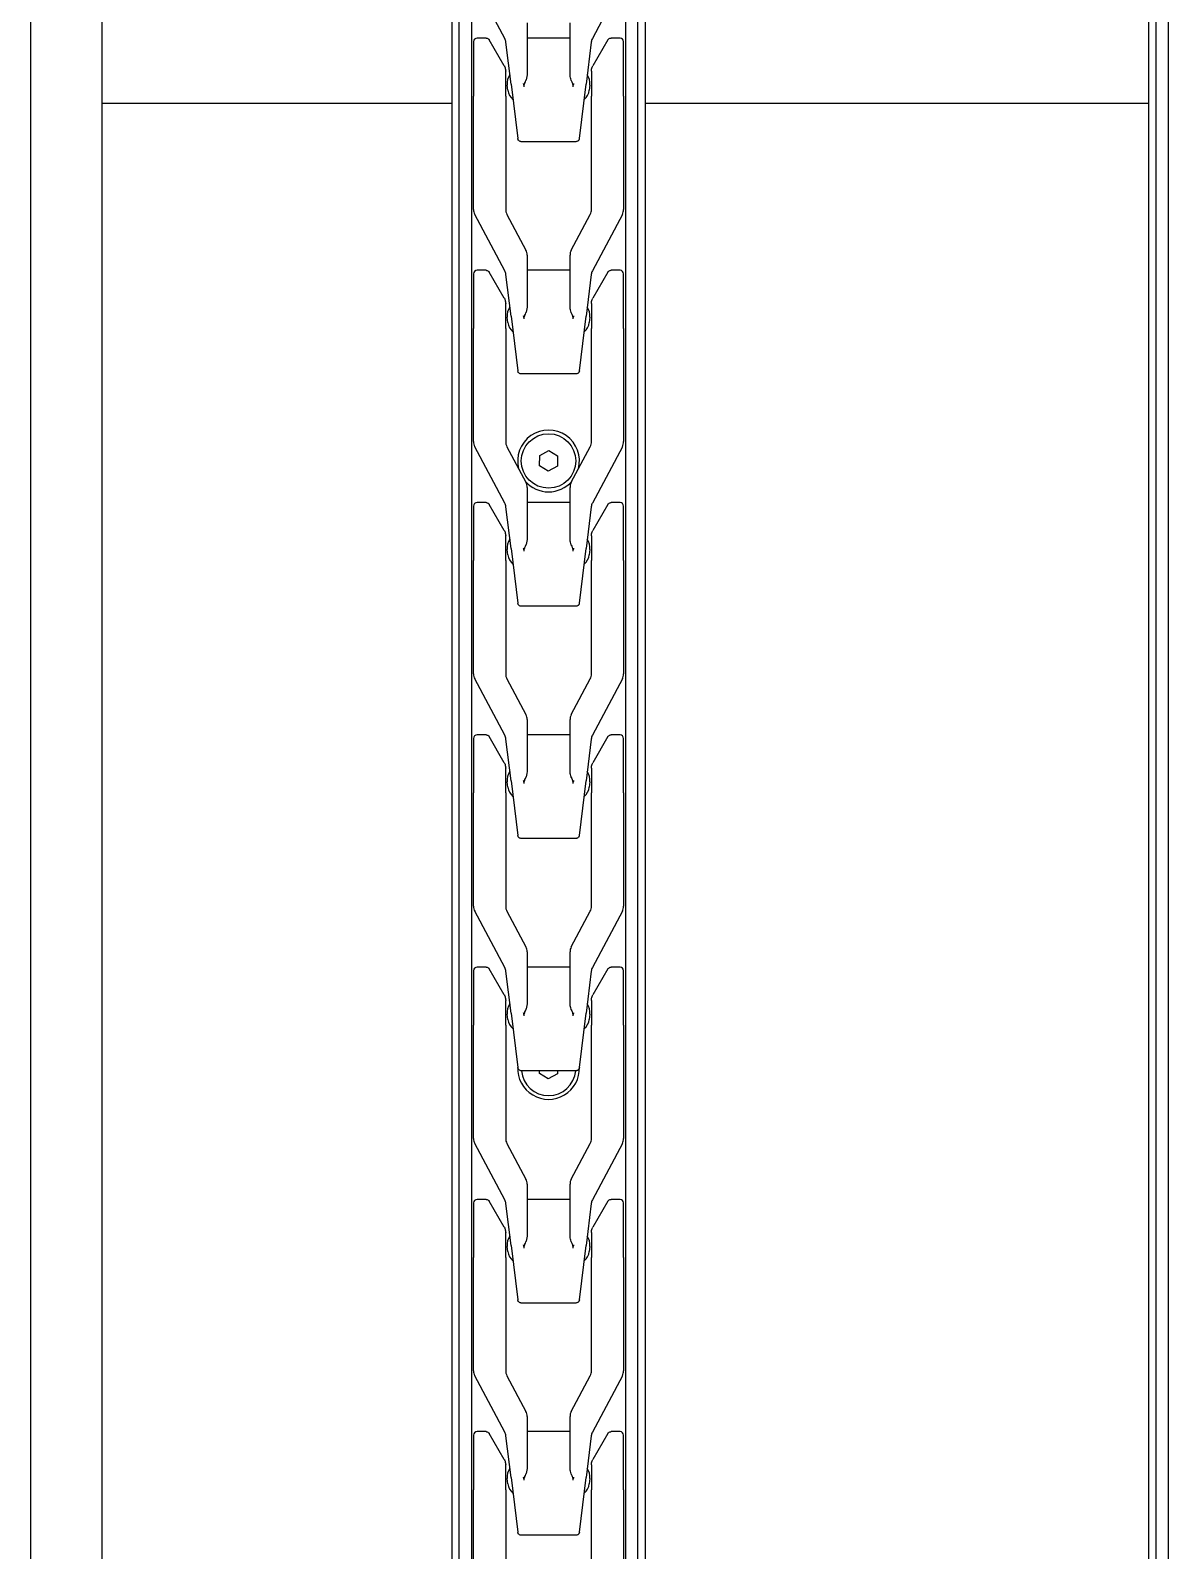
# Model space of a CAD drawing. Extents: x -3873 to 164127, y 7129 to 96529.
# Drawn here: x 42809.5 to 43128, y 38733 to 39158.5 of the extents above; entities that cross this region are included whole.
import ezdxf

# ---------------------------------------------------------------- set-up
doc = ezdxf.new("R2010")
doc.units = 0
doc.layers.add('LAYOUT', color=90, linetype='CONTINUOUS')
doc.layers.add('LAYOUT-KROMEKA', color=1, linetype='CONTINUOUS')

# ---------------------------------------------------------------- blocks, each defined once
blk = doc.blocks.new('A$Ccf7c2aec')
at = {"layer": 'LAYOUT-KROMEKA'}
for p, q in [((1830.63, 936.1), (281.4, 936.1)), ((1830.63, 916.1), (281.4, 916.1)), ((860.63, 818.1), (860.63, 916.1)), ((175.51, 818.1), (1836.63, 818.1)), ((169.51, 812.6), (1840.63, 812.6)), ((175.51, 816.1), (1836.63, 816.1)), ((441.03, 812.1), (472.73, 812.1)), ((487.98, 812.1), (472.73, 812.1)), ((488.85, 803.36), (504.62, 811.75)), ((488.98, 808.59), (488.98, 811.1)), ((506.03, 812.1), (537.73, 812.1)), ((552.98, 812.1), (537.73, 812.1)), ((553.85, 803.36), (569.62, 811.75)), ((553.98, 808.59), (553.98, 811.1)), ((571.03, 812.1), (602.73, 812.1)), ((617.98, 812.1), (602.73, 812.1)), ((618.85, 803.36), (634.62, 811.75)), ((618.98, 808.59), (618.98, 811.1)), ((636.03, 812.1), (667.73, 812.1)), ((682.98, 812.1), (667.73, 812.1)), ((683.85, 803.36), (699.62, 811.75)), ((683.98, 808.59), (683.98, 811.1)), ((701.03, 812.1), (732.73, 812.1)), ((747.98, 812.1), (732.73, 812.1)), ((748.85, 803.36), (764.62, 811.75)), ((748.98, 808.59), (748.98, 811.1)), ((766.03, 812.1), (797.73, 812.1)), ((812.98, 812.1), (797.73, 812.1)), ((813.85, 803.36), (829.62, 811.75)), ((813.98, 808.59), (813.98, 811.1)), ((831.03, 812.1), (862.73, 812.1)), ((877.98, 812.1), (862.73, 812.1)), ((878.85, 803.36), (894.62, 811.75)), ((878.98, 808.59), (878.98, 811.1)), ((481.18, 803.5), (488.48, 807.72)), ((546.18, 803.5), (553.48, 807.72)), ((611.18, 803.5), (618.48, 807.72)), ((676.18, 803.5), (683.48, 807.72)), ((741.18, 803.5), (748.48, 807.72)), ((806.18, 803.5), (813.48, 807.72)), ((871.18, 803.5), (878.48, 807.72)), ((472.73, 803.1), (441.03, 803.1)), ((476.11, 801.6), (460.86, 799.73)), ((472.73, 803.1), (479.68, 803.1)), ((474.36, 802.49), (475.84, 802.67)), ((476.11, 801.6), (487.81, 803.03)), ((504.62, 802.75), (494.66, 797.45)), ((537.73, 803.1), (506.03, 803.1)), ((541.11, 801.6), (525.86, 799.73)), ((537.73, 803.1), (544.68, 803.1)), ((539.36, 802.49), (540.84, 802.67)), ((541.11, 801.6), (552.81, 803.03)), ((569.62, 802.75), (559.66, 797.45)), ((602.73, 803.1), (571.03, 803.1)), ((606.11, 801.6), (590.86, 799.73)), ((602.73, 803.1), (609.68, 803.1)), ((604.36, 802.49), (605.84, 802.67)), ((606.11, 801.6), (617.81, 803.03)), ((634.62, 802.75), (624.66, 797.45)), ((667.73, 803.1), (636.03, 803.1)), ((671.11, 801.6), (655.86, 799.73)), ((667.73, 803.1), (674.68, 803.1)), ((669.36, 802.49), (670.84, 802.67)), ((671.11, 801.6), (682.81, 803.03)), ((699.62, 802.75), (689.66, 797.45)), ((732.73, 803.1), (701.03, 803.1)), ((736.11, 801.6), (720.86, 799.73)), ((732.73, 803.1), (739.68, 803.1)), ((734.36, 802.49), (735.84, 802.67)), ((736.11, 801.6), (747.81, 803.03)), ((764.62, 802.75), (754.66, 797.45)), ((797.73, 803.1), (766.03, 803.1)), ((801.11, 801.6), (785.86, 799.73)), ((797.73, 803.1), (804.68, 803.1)), ((799.36, 802.49), (800.84, 802.67)), ((801.11, 801.6), (812.81, 803.03)), ((829.62, 802.75), (819.66, 797.45)), ((862.73, 803.1), (831.03, 803.1)), ((866.11, 801.6), (850.86, 799.73)), ((862.73, 803.1), (869.68, 803.1)), ((864.36, 802.49), (865.84, 802.67)), ((866.11, 801.6), (877.81, 803.03)), ((459.98, 783.47), (459.98, 798.73)), ((493.25, 797.1), (479.13, 797.1)), ((488.98, 785.1), (488.98, 797.1)), ((524.98, 783.47), (524.98, 798.73)), ((558.25, 797.1), (544.13, 797.1)), ((553.98, 785.1), (553.98, 797.1)), ((589.98, 783.47), (589.98, 798.73)), ((623.25, 797.1), (609.13, 797.1)), ((618.98, 785.1), (618.98, 797.1)), ((654.98, 783.47), (654.98, 798.73)), ((688.25, 797.1), (674.13, 797.1)), ((683.98, 785.1), (683.98, 797.1)), ((719.98, 783.47), (719.98, 798.73)), ((753.25, 797.1), (739.13, 797.1)), ((748.98, 785.1), (748.98, 797.1)), ((784.98, 783.47), (784.98, 798.73)), ((818.25, 797.1), (804.13, 797.1)), ((813.98, 785.1), (813.98, 797.1)), ((849.98, 783.47), (849.98, 798.73)), ((883.25, 797.1), (869.13, 797.1)), ((878.98, 785.1), (878.98, 797.1)), ((587.75, 791.17), (589.25, 793.63)), ((589.25, 793.63), (589.98, 793.62)), ((757.75, 791.17), (759.25, 793.63)), ((759.25, 793.63), (762.14, 793.56)), ((762.14, 793.56), (763.52, 791.03)), ((589.13, 788.64), (587.75, 791.17)), ((589.98, 788.61), (589.13, 788.64)), ((759.13, 788.64), (757.75, 791.17)), ((762.02, 788.57), (759.13, 788.64)), ((763.52, 791.03), (762.02, 788.57)), ((479.13, 785.1), (493.25, 785.1)), ((494.66, 784.75), (504.62, 779.45)), ((544.13, 785.1), (558.25, 785.1)), ((559.66, 784.75), (569.62, 779.45)), ((609.13, 785.1), (623.25, 785.1)), ((624.66, 784.75), (634.62, 779.45)), ((674.13, 785.1), (688.25, 785.1)), ((689.66, 784.75), (699.62, 779.45)), ((739.13, 785.1), (753.25, 785.1)), ((754.66, 784.75), (764.62, 779.45)), ((804.13, 785.1), (818.25, 785.1)), ((819.66, 784.75), (829.62, 779.45)), ((869.13, 785.1), (883.25, 785.1)), ((441.03, 779.1), (472.73, 779.1)), ((460.86, 782.47), (476.11, 780.6)), ((479.68, 779.1), (472.73, 779.1)), ((475.84, 779.53), (474.36, 779.71)), ((487.81, 779.17), (476.11, 780.6)), ((488.48, 774.48), (481.18, 778.7)), ((504.62, 770.45), (488.85, 778.84)), ((506.03, 779.1), (537.73, 779.1)), ((525.86, 782.47), (541.11, 780.6)), ((544.68, 779.1), (537.73, 779.1)), ((540.84, 779.53), (539.36, 779.71)), ((552.81, 779.17), (541.11, 780.6)), ((553.48, 774.48), (546.18, 778.7)), ((569.62, 770.45), (553.85, 778.84)), ((571.03, 779.1), (602.73, 779.1)), ((590.86, 782.47), (606.11, 780.6)), ((609.68, 779.1), (602.73, 779.1)), ((605.84, 779.53), (604.36, 779.71)), ((617.81, 779.17), (606.11, 780.6)), ((618.48, 774.48), (611.18, 778.7)), ((634.62, 770.45), (618.85, 778.84)), ((636.03, 779.1), (667.73, 779.1)), ((655.86, 782.47), (671.11, 780.6)), ((674.68, 779.1), (667.73, 779.1)), ((670.84, 779.53), (669.36, 779.71)), ((682.81, 779.17), (671.11, 780.6)), ((683.48, 774.48), (676.18, 778.7)), ((699.62, 770.45), (683.85, 778.84)), ((701.03, 779.1), (732.73, 779.1)), ((720.86, 782.47), (736.11, 780.6)), ((739.68, 779.1), (732.73, 779.1)), ((735.84, 779.53), (734.36, 779.71)), ((747.81, 779.17), (736.11, 780.6)), ((748.48, 774.48), (741.18, 778.7)), ((764.62, 770.45), (748.85, 778.84)), ((766.03, 779.1), (797.73, 779.1)), ((785.86, 782.47), (801.11, 780.6)), ((804.68, 779.1), (797.73, 779.1)), ((800.84, 779.53), (799.36, 779.71)), ((812.81, 779.17), (801.11, 780.6)), ((813.48, 774.48), (806.18, 778.7)), ((829.62, 770.45), (813.85, 778.84)), ((831.03, 779.1), (862.73, 779.1)), ((850.86, 782.47), (866.11, 780.6)), ((869.68, 779.1), (862.73, 779.1)), ((865.84, 779.53), (864.36, 779.71)), ((877.81, 779.17), (866.11, 780.6)), ((878.48, 774.48), (871.18, 778.7)), ((894.62, 770.45), (878.85, 778.84)), ((472.73, 770.1), (441.03, 770.1)), ((472.73, 770.1), (487.98, 770.1)), ((488.98, 771.1), (488.98, 773.61)), ((537.73, 770.1), (506.03, 770.1)), ((537.73, 770.1), (552.98, 770.1)), ((553.98, 771.1), (553.98, 773.61)), ((602.73, 770.1), (571.03, 770.1)), ((602.73, 770.1), (617.98, 770.1)), ((618.98, 771.1), (618.98, 773.61)), ((667.73, 770.1), (636.03, 770.1)), ((667.73, 770.1), (682.98, 770.1)), ((683.98, 771.1), (683.98, 773.61)), ((732.73, 770.1), (701.03, 770.1)), ((732.73, 770.1), (747.98, 770.1)), ((748.98, 771.1), (748.98, 773.61)), ((797.73, 770.1), (766.03, 770.1)), ((797.73, 770.1), (812.98, 770.1)), ((813.98, 771.1), (813.98, 773.61)), ((862.73, 770.1), (831.03, 770.1)), ((862.73, 770.1), (877.98, 770.1)), ((878.98, 771.1), (878.98, 773.61)), ((1840.63, 769.6), (169.51, 769.6)), ((175.51, 766.1), (1836.63, 766.1)), ((1836.63, 764.1), (175.51, 764.1)), ((860.63, 623.1), (860.63, 764.1)), ((175.51, 623.1), (1836.63, 623.1)), ((169.51, 617.6), (1840.63, 617.6)), ((175.51, 621.1), (1836.63, 621.1))]:
    blk.add_line(p, q, dxfattribs=at)
blk.add_circle((760.63, 791.1), 7.62, dxfattribs=at)
for centre, radius, start, end in [((487.98, 811.1), 1, 0, 90), ((506.03, 809.1), 3, 90, 118), ((552.98, 811.1), 1, 0, 90), ((571.03, 809.1), 3, 90, 118), ((617.98, 811.1), 1, 0, 90), ((636.03, 809.1), 3, 90, 118), ((682.98, 811.1), 1, 0, 90), ((701.03, 809.1), 3, 90, 118), ((747.98, 811.1), 1, 0, 90), ((766.03, 809.1), 3, 90, 118), ((812.98, 811.1), 1, 0, 90), ((831.03, 809.1), 3, 90, 118), ((877.98, 811.1), 1, 0, 90), ((474.85, 798.52), 4, 96.9958, 140.527), ((476.33, 798.7), 4, 53.4646, 96.9958), ((487.44, 806.01), 3, 276.9958, 298), ((506.03, 800.1), 3, 90, 118), ((539.85, 798.52), 4, 96.9958, 140.527), ((541.33, 798.7), 4, 53.4646, 96.9958), ((552.44, 806.01), 3, 276.9958, 298), ((571.03, 800.1), 3, 90, 118), ((604.85, 798.52), 4, 96.9958, 140.527), ((606.33, 798.7), 4, 53.4646, 96.9958), ((617.44, 806.01), 3, 276.9958, 298), ((636.03, 800.1), 3, 90, 118), ((669.85, 798.52), 4, 96.9958, 140.527), ((671.33, 798.7), 4, 53.4646, 96.9958), ((682.44, 806.01), 3, 276.9958, 298), ((701.03, 800.1), 3, 90, 118), ((734.85, 798.52), 4, 96.9958, 140.527), ((736.33, 798.7), 4, 53.4646, 96.9958), ((747.44, 806.01), 3, 276.9958, 298), ((766.03, 800.1), 3, 90, 118), ((799.85, 798.52), 4, 96.9958, 140.527), ((801.33, 798.7), 4, 53.4646, 96.9958), ((812.44, 806.01), 3, 276.9958, 298), ((831.03, 800.1), 3, 90, 118), ((864.85, 798.52), 4, 96.9958, 140.527), ((866.33, 798.7), 4, 53.4646, 96.9958), ((877.44, 806.01), 3, 276.9958, 298), ((493.25, 800.1), 3, 270, 298), ((558.25, 800.1), 3, 270, 298), ((590.63, 791.1), 8.65, 87.612, 272.388), ((590.63, 791.1), 7.62, 94.8934, 265.1066), ((623.25, 800.1), 3, 270, 298), ((688.25, 800.1), 3, 270, 298), ((760.63, 791.1), 8.65, 131.4623, 228.5377), ((753.25, 800.1), 3, 270, 298), ((760.63, 791.1), 8.65, 255.4623, 104.5377), ((818.25, 800.1), 3, 270, 298), ((493.25, 782.1), 3, 62, 90), ((558.25, 782.1), 3, 62, 90), ((623.25, 782.1), 3, 62, 90), ((688.25, 782.1), 3, 62, 90), ((753.25, 782.1), 3, 62, 90), ((818.25, 782.1), 3, 62, 90), ((474.85, 783.68), 4, 219.473, 263.0042), ((476.33, 783.5), 4, 263.0042, 306.5354), ((487.44, 776.19), 3, 62, 83.0042), ((506.03, 782.1), 3, 242, 270), ((539.85, 783.68), 4, 219.473, 263.0042), ((541.33, 783.5), 4, 263.0042, 306.5354), ((552.44, 776.19), 3, 62, 83.0042), ((571.03, 782.1), 3, 242, 270), ((604.85, 783.68), 4, 219.473, 263.0042), ((606.33, 783.5), 4, 263.0042, 306.5354), ((617.44, 776.19), 3, 62, 83.0042), ((636.03, 782.1), 3, 242, 270), ((669.85, 783.68), 4, 219.473, 263.0042), ((671.33, 783.5), 4, 263.0042, 306.5354), ((682.44, 776.19), 3, 62, 83.0042), ((701.03, 782.1), 3, 242, 270), ((734.85, 783.68), 4, 219.473, 263.0042), ((736.33, 783.5), 4, 263.0042, 306.5354), ((747.44, 776.19), 3, 62, 83.0042), ((766.03, 782.1), 3, 242, 270), ((799.85, 783.68), 4, 219.473, 263.0042), ((801.33, 783.5), 4, 263.0042, 306.5354), ((812.44, 776.19), 3, 62, 83.0042), ((831.03, 782.1), 3, 242, 270), ((864.85, 783.68), 4, 219.473, 263.0042), ((866.33, 783.5), 4, 263.0042, 306.5354), ((877.44, 776.19), 3, 62, 83.0042), ((487.98, 771.1), 1, 270, 0), ((506.03, 773.1), 3, 242, 270), ((552.98, 771.1), 1, 270, 0), ((571.03, 773.1), 3, 242, 270), ((617.98, 771.1), 1, 270, 0), ((636.03, 773.1), 3, 242, 270), ((682.98, 771.1), 1, 270, 0), ((701.03, 773.1), 3, 242, 270), ((747.98, 771.1), 1, 270, 0), ((766.03, 773.1), 3, 242, 270), ((812.98, 771.1), 1, 270, 0), ((831.03, 773.1), 3, 242, 270), ((877.98, 771.1), 1, 270, 0)]:
    blk.add_arc(centre, radius, start, end, dxfattribs=at)
for points, knots in [([(488.98, 808.59), (488.98, 808.48), (488.96, 808.36), (488.89, 808.16), (488.84, 808.06), (488.71, 807.89), (488.63, 807.81), (488.52, 807.74), (488.5, 807.73), (488.48, 807.72)], [0.0000243, 0.0000243, 0.0000243, 0.0000243, 0.0328926, 0.0328926, 0.0653838, 0.0653838, 0.0978897, 0.0978897, 0.1042618, 0.1042618, 0.1042618, 0.1042618]), ([(553.98, 808.59), (553.98, 808.48), (553.96, 808.36), (553.89, 808.16), (553.84, 808.06), (553.71, 807.89), (553.63, 807.81), (553.52, 807.74), (553.5, 807.73), (553.48, 807.72)], [0.0000243, 0.0000243, 0.0000243, 0.0000243, 0.0328926, 0.0328926, 0.0653838, 0.0653838, 0.0978897, 0.0978897, 0.1042618, 0.1042618, 0.1042618, 0.1042618]), ([(618.98, 808.59), (618.98, 808.48), (618.96, 808.36), (618.89, 808.16), (618.84, 808.06), (618.71, 807.89), (618.63, 807.81), (618.52, 807.74), (618.5, 807.73), (618.48, 807.72)], [0.0000243, 0.0000243, 0.0000243, 0.0000243, 0.0328926, 0.0328926, 0.0653838, 0.0653838, 0.0978897, 0.0978897, 0.1042618, 0.1042618, 0.1042618, 0.1042618]), ([(683.98, 808.59), (683.98, 808.48), (683.96, 808.36), (683.89, 808.16), (683.84, 808.06), (683.71, 807.89), (683.63, 807.81), (683.52, 807.74), (683.5, 807.73), (683.48, 807.72)], [0.0000243, 0.0000243, 0.0000243, 0.0000243, 0.0328926, 0.0328926, 0.0653838, 0.0653838, 0.0978897, 0.0978897, 0.1042618, 0.1042618, 0.1042618, 0.1042618]), ([(748.98, 808.59), (748.98, 808.48), (748.96, 808.36), (748.89, 808.16), (748.84, 808.06), (748.71, 807.89), (748.63, 807.81), (748.52, 807.74), (748.5, 807.73), (748.48, 807.72)], [0.0000243, 0.0000243, 0.0000243, 0.0000243, 0.0328926, 0.0328926, 0.0653838, 0.0653838, 0.0978897, 0.0978897, 0.1042618, 0.1042618, 0.1042618, 0.1042618]), ([(813.98, 808.59), (813.98, 808.48), (813.96, 808.36), (813.89, 808.16), (813.84, 808.06), (813.71, 807.89), (813.63, 807.81), (813.52, 807.74), (813.5, 807.73), (813.48, 807.72)], [0.0000243, 0.0000243, 0.0000243, 0.0000243, 0.0328926, 0.0328926, 0.0653838, 0.0653838, 0.0978897, 0.0978897, 0.1042618, 0.1042618, 0.1042618, 0.1042618]), ([(878.98, 808.59), (878.98, 808.48), (878.96, 808.36), (878.89, 808.16), (878.84, 808.06), (878.71, 807.89), (878.63, 807.81), (878.52, 807.74), (878.5, 807.73), (878.48, 807.72)], [0.0000243, 0.0000243, 0.0000243, 0.0000243, 0.0328926, 0.0328926, 0.0653838, 0.0653838, 0.0978897, 0.0978897, 0.1042618, 0.1042618, 0.1042618, 0.1042618]), ([(481.18, 803.5), (480.87, 803.32), (480.53, 803.2), (480.17, 803.14), (480.08, 803.13), (479.99, 803.11), (479.89, 803.11), (479.82, 803.1), (479.75, 803.1), (479.68, 803.1)], [0, 0, 0, 0, 0.684637, 0.684637, 0.684637, 0.86523, 0.86523, 0.86523, 1, 1, 1, 1]), ([(546.18, 803.5), (545.87, 803.32), (545.53, 803.2), (545.17, 803.14), (545.08, 803.13), (544.99, 803.11), (544.89, 803.11), (544.82, 803.1), (544.75, 803.1), (544.68, 803.1)], [0, 0, 0, 0, 0.684637, 0.684637, 0.684637, 0.86523, 0.86523, 0.86523, 1, 1, 1, 1]), ([(611.18, 803.5), (610.87, 803.32), (610.53, 803.2), (610.17, 803.14), (610.08, 803.13), (609.99, 803.11), (609.89, 803.11), (609.82, 803.1), (609.75, 803.1), (609.68, 803.1)], [0, 0, 0, 0, 0.684637, 0.684637, 0.684637, 0.86523, 0.86523, 0.86523, 1, 1, 1, 1]), ([(676.18, 803.5), (675.87, 803.32), (675.53, 803.2), (675.17, 803.14), (675.08, 803.13), (674.99, 803.11), (674.89, 803.11), (674.82, 803.1), (674.75, 803.1), (674.68, 803.1)], [0, 0, 0, 0, 0.684637, 0.684637, 0.684637, 0.86523, 0.86523, 0.86523, 1, 1, 1, 1]), ([(741.18, 803.5), (740.87, 803.32), (740.53, 803.2), (740.17, 803.14), (740.08, 803.13), (739.99, 803.11), (739.89, 803.11), (739.82, 803.1), (739.75, 803.1), (739.68, 803.1)], [0, 0, 0, 0, 0.684637, 0.684637, 0.684637, 0.86523, 0.86523, 0.86523, 1, 1, 1, 1]), ([(806.18, 803.5), (805.87, 803.32), (805.53, 803.2), (805.17, 803.14), (805.08, 803.13), (804.99, 803.11), (804.89, 803.11), (804.82, 803.1), (804.75, 803.1), (804.68, 803.1)], [0, 0, 0, 0, 0.684637, 0.684637, 0.684637, 0.86523, 0.86523, 0.86523, 1, 1, 1, 1]), ([(871.18, 803.5), (870.87, 803.32), (870.53, 803.2), (870.17, 803.14), (870.08, 803.13), (869.99, 803.11), (869.89, 803.11), (869.82, 803.1), (869.75, 803.1), (869.68, 803.1)], [0, 0, 0, 0, 0.684637, 0.684637, 0.684637, 0.86523, 0.86523, 0.86523, 1, 1, 1, 1]), ([(459.98, 798.73), (459.98, 798.84), (460, 798.95), (460.07, 799.16), (460.12, 799.25), (460.25, 799.43), (460.34, 799.5), (460.52, 799.62), (460.62, 799.67), (460.74, 799.7), (460.77, 799.71), (460.8, 799.72), (460.81, 799.72), (460.83, 799.72), (460.84, 799.72), (460.85, 799.72), (460.85, 799.72), (460.85, 799.73), (460.86, 799.73), (460.86, 799.73), (460.86, 799.73), (460.86, 799.73), (460.86, 799.73), (460.86, 799.73), (460.86, 799.73), (460.86, 799.73), (460.86, 799.73), (460.86, 799.73), (460.86, 799.73), (460.86, 799.73), (460.86, 799.73), (460.86, 799.73)], [0.0000031, 0.0000031, 0.0000031, 0.0000031, 0.0324341, 0.0324341, 0.064942, 0.064942, 0.0974473, 0.0974473, 0.1299526, 0.1299526, 0.137103, 0.137103, 0.1406951, 0.1406951, 0.1424933, 0.1424933, 0.1433926, 0.1433926, 0.1438423, 0.1438423, 0.1440672, 0.1440672, 0.1441796, 0.1441796, 0.1442358, 0.1442358, 0.1442639, 0.1442639, 0.144278, 0.144278, 0.1443548, 0.1443548, 0.1443548, 0.1443548]), ([(475.36, 797.88), (475.64, 797.95), (475.93, 798.02), (476.21, 798.09), (476.22, 798.1), (476.22, 798.1), (476.23, 798.1)], [0, 0, 0, 0, 0.971612, 0.971612, 0.971612, 1, 1, 1, 1]), ([(475.36, 797.88), (475.45, 797.91), (475.54, 797.92), (475.78, 797.92), (475.91, 797.89), (476.18, 797.8), (476.31, 797.75), (476.65, 797.62), (476.86, 797.54), (477.07, 797.46)], [-1.068908, -1.068908, -1.068908, -1.068908, -1.0410443, -1.0410443, -0.9974409, -0.9974409, -0.9538374, -0.9538374, -0.8852676, -0.8852676, -0.8852676, -0.8852676]), ([(479.13, 797.1), (478.56, 797.1), (477.86, 797.21), (477.21, 797.41), (477.14, 797.44), (477.07, 797.46)], [-0.3189368, -0.3189368, -0.3189368, -0.3189368, -0.1295167, -0.1295167, -0.1071311, -0.1071311, -0.1071311, -0.1071311]), ([(524.98, 798.73), (524.98, 798.84), (525, 798.95), (525.07, 799.16), (525.12, 799.25), (525.25, 799.43), (525.34, 799.5), (525.52, 799.62), (525.62, 799.67), (525.74, 799.7), (525.77, 799.71), (525.8, 799.72), (525.81, 799.72), (525.83, 799.72), (525.84, 799.72), (525.85, 799.72), (525.85, 799.72), (525.85, 799.73), (525.86, 799.73), (525.86, 799.73), (525.86, 799.73), (525.86, 799.73), (525.86, 799.73), (525.86, 799.73), (525.86, 799.73), (525.86, 799.73), (525.86, 799.73), (525.86, 799.73), (525.86, 799.73), (525.86, 799.73), (525.86, 799.73), (525.86, 799.73)], [0.0000031, 0.0000031, 0.0000031, 0.0000031, 0.0324341, 0.0324341, 0.064942, 0.064942, 0.0974473, 0.0974473, 0.1299526, 0.1299526, 0.137103, 0.137103, 0.1406951, 0.1406951, 0.1424933, 0.1424933, 0.1433926, 0.1433926, 0.1438423, 0.1438423, 0.1440672, 0.1440672, 0.1441796, 0.1441796, 0.1442358, 0.1442358, 0.1442639, 0.1442639, 0.144278, 0.144278, 0.1443257, 0.1443257, 0.1443257, 0.1443257]), ([(540.36, 797.88), (540.64, 797.95), (540.93, 798.02), (541.21, 798.09), (541.22, 798.1), (541.22, 798.1), (541.23, 798.1)], [0, 0, 0, 0, 0.971612, 0.971612, 0.971612, 1, 1, 1, 1]), ([(540.36, 797.88), (540.45, 797.91), (540.54, 797.92), (540.78, 797.92), (540.91, 797.89), (541.18, 797.8), (541.31, 797.75), (541.65, 797.62), (541.86, 797.54), (542.07, 797.46)], [-1.068908, -1.068908, -1.068908, -1.068908, -1.0410443, -1.0410443, -0.9974409, -0.9974409, -0.9538374, -0.9538374, -0.8852676, -0.8852676, -0.8852676, -0.8852676]), ([(544.13, 797.1), (543.56, 797.1), (542.86, 797.21), (542.21, 797.41), (542.14, 797.44), (542.07, 797.46)], [-0.3189368, -0.3189368, -0.3189368, -0.3189368, -0.1295167, -0.1295167, -0.1071311, -0.1071311, -0.1071311, -0.1071311]), ([(589.98, 798.73), (589.98, 798.84), (590, 798.95), (590.07, 799.16), (590.12, 799.25), (590.25, 799.43), (590.34, 799.5), (590.52, 799.62), (590.62, 799.67), (590.74, 799.7), (590.77, 799.71), (590.8, 799.72), (590.81, 799.72), (590.83, 799.72), (590.84, 799.72), (590.85, 799.72), (590.85, 799.72), (590.85, 799.73), (590.86, 799.73), (590.86, 799.73), (590.86, 799.73), (590.86, 799.73), (590.86, 799.73), (590.86, 799.73), (590.86, 799.73), (590.86, 799.73), (590.86, 799.73), (590.86, 799.73), (590.86, 799.73), (590.86, 799.73), (590.86, 799.73), (590.86, 799.73)], [0.0000031, 0.0000031, 0.0000031, 0.0000031, 0.0324341, 0.0324341, 0.064942, 0.064942, 0.0974473, 0.0974473, 0.1299526, 0.1299526, 0.137103, 0.137103, 0.1406951, 0.1406951, 0.1424933, 0.1424933, 0.1433926, 0.1433926, 0.1438423, 0.1438423, 0.1440672, 0.1440672, 0.1441796, 0.1441796, 0.1442358, 0.1442358, 0.1442639, 0.1442639, 0.144278, 0.144278, 0.1443395, 0.1443395, 0.1443395, 0.1443395]), ([(605.36, 797.88), (605.64, 797.95), (605.93, 798.02), (606.21, 798.09), (606.22, 798.1), (606.22, 798.1), (606.23, 798.1)], [0, 0, 0, 0, 0.971612, 0.971612, 0.971612, 1, 1, 1, 1]), ([(605.36, 797.88), (605.45, 797.91), (605.54, 797.92), (605.78, 797.92), (605.91, 797.89), (606.18, 797.8), (606.31, 797.75), (606.65, 797.62), (606.86, 797.54), (607.07, 797.46)], [-1.068908, -1.068908, -1.068908, -1.068908, -1.0410443, -1.0410443, -0.9974409, -0.9974409, -0.9538374, -0.9538374, -0.8852676, -0.8852676, -0.8852676, -0.8852676]), ([(609.13, 797.1), (608.56, 797.1), (607.86, 797.21), (607.21, 797.41), (607.14, 797.44), (607.07, 797.46)], [-0.3189368, -0.3189368, -0.3189368, -0.3189368, -0.1295167, -0.1295167, -0.1071311, -0.1071311, -0.1071311, -0.1071311]), ([(654.98, 798.73), (654.98, 798.84), (655, 798.95), (655.07, 799.16), (655.12, 799.25), (655.25, 799.43), (655.34, 799.5), (655.52, 799.62), (655.62, 799.67), (655.74, 799.7), (655.77, 799.71), (655.8, 799.72), (655.81, 799.72), (655.83, 799.72), (655.84, 799.72), (655.85, 799.72), (655.85, 799.72), (655.85, 799.73), (655.86, 799.73), (655.86, 799.73), (655.86, 799.73), (655.86, 799.73), (655.86, 799.73), (655.86, 799.73), (655.86, 799.73), (655.86, 799.73), (655.86, 799.73), (655.86, 799.73), (655.86, 799.73), (655.86, 799.73)], [0.0000031, 0.0000031, 0.0000031, 0.0000031, 0.0324341, 0.0324341, 0.064942, 0.064942, 0.0974473, 0.0974473, 0.1299526, 0.1299526, 0.137103, 0.137103, 0.1406951, 0.1406951, 0.1424933, 0.1424933, 0.1433926, 0.1433926, 0.1438423, 0.1438423, 0.1440672, 0.1440672, 0.1441796, 0.1441796, 0.1442358, 0.1442358, 0.1442859, 0.1442859, 0.144292, 0.144292, 0.144292, 0.144292]), ([(670.36, 797.88), (670.64, 797.95), (670.93, 798.02), (671.21, 798.09), (671.22, 798.1), (671.22, 798.1), (671.23, 798.1)], [0, 0, 0, 0, 0.971612, 0.971612, 0.971612, 1, 1, 1, 1]), ([(670.36, 797.88), (670.45, 797.91), (670.54, 797.92), (670.78, 797.92), (670.91, 797.89), (671.18, 797.8), (671.31, 797.75), (671.65, 797.62), (671.86, 797.54), (672.07, 797.46)], [-1.068908, -1.068908, -1.068908, -1.068908, -1.0410443, -1.0410443, -0.9974409, -0.9974409, -0.9538374, -0.9538374, -0.8852676, -0.8852676, -0.8852676, -0.8852676]), ([(674.13, 797.1), (673.56, 797.1), (672.86, 797.21), (672.21, 797.41), (672.14, 797.44), (672.07, 797.46)], [-0.3189368, -0.3189368, -0.3189368, -0.3189368, -0.1295167, -0.1295167, -0.1071311, -0.1071311, -0.1071311, -0.1071311]), ([(719.98, 798.73), (719.98, 798.84), (720, 798.95), (720.07, 799.16), (720.12, 799.25), (720.25, 799.43), (720.34, 799.5), (720.52, 799.62), (720.62, 799.67), (720.74, 799.7), (720.77, 799.71), (720.8, 799.72), (720.81, 799.72), (720.83, 799.72), (720.84, 799.72), (720.85, 799.72), (720.85, 799.72), (720.85, 799.73), (720.86, 799.73), (720.86, 799.73), (720.86, 799.73), (720.86, 799.73), (720.86, 799.73), (720.86, 799.73), (720.86, 799.73), (720.86, 799.73), (720.86, 799.73), (720.86, 799.73), (720.86, 799.73), (720.86, 799.73), (720.86, 799.73), (720.86, 799.73)], [0.0000031, 0.0000031, 0.0000031, 0.0000031, 0.0324341, 0.0324341, 0.064942, 0.064942, 0.0974473, 0.0974473, 0.1299526, 0.1299526, 0.137103, 0.137103, 0.1406951, 0.1406951, 0.1424933, 0.1424933, 0.1433926, 0.1433926, 0.1438423, 0.1438423, 0.1440672, 0.1440672, 0.1441796, 0.1441796, 0.1442358, 0.1442358, 0.1442639, 0.1442639, 0.144278, 0.144278, 0.1442926, 0.1442926, 0.1442926, 0.1442926]), ([(735.36, 797.88), (735.64, 797.95), (735.93, 798.02), (736.21, 798.09), (736.22, 798.1), (736.22, 798.1), (736.23, 798.1)], [0, 0, 0, 0, 0.971612, 0.971612, 0.971612, 1, 1, 1, 1]), ([(735.36, 797.88), (735.45, 797.91), (735.54, 797.92), (735.78, 797.92), (735.91, 797.89), (736.18, 797.8), (736.31, 797.75), (736.65, 797.62), (736.86, 797.54), (737.07, 797.46)], [-1.068908, -1.068908, -1.068908, -1.068908, -1.0410443, -1.0410443, -0.9974409, -0.9974409, -0.9538374, -0.9538374, -0.8852676, -0.8852676, -0.8852676, -0.8852676]), ([(739.13, 797.1), (738.56, 797.1), (737.86, 797.21), (737.21, 797.41), (737.14, 797.44), (737.07, 797.46)], [-0.3189368, -0.3189368, -0.3189368, -0.3189368, -0.1295167, -0.1295167, -0.1071311, -0.1071311, -0.1071311, -0.1071311]), ([(784.98, 798.73), (784.98, 798.84), (785, 798.95), (785.07, 799.16), (785.12, 799.25), (785.25, 799.43), (785.34, 799.5), (785.52, 799.62), (785.62, 799.67), (785.74, 799.7), (785.77, 799.71), (785.8, 799.72), (785.81, 799.72), (785.83, 799.72), (785.84, 799.72), (785.85, 799.72), (785.85, 799.72), (785.85, 799.73), (785.86, 799.73), (785.86, 799.73), (785.86, 799.73), (785.86, 799.73), (785.86, 799.73), (785.86, 799.73), (785.86, 799.73), (785.86, 799.73), (785.86, 799.73), (785.86, 799.73), (785.86, 799.73), (785.86, 799.73)], [0.0000031, 0.0000031, 0.0000031, 0.0000031, 0.0324341, 0.0324341, 0.064942, 0.064942, 0.0974473, 0.0974473, 0.1299526, 0.1299526, 0.137103, 0.137103, 0.1406951, 0.1406951, 0.1424933, 0.1424933, 0.1433926, 0.1433926, 0.1438423, 0.1438423, 0.1440672, 0.1440672, 0.1441796, 0.1441796, 0.1442358, 0.1442358, 0.1442639, 0.1442639, 0.1442889, 0.1442889, 0.1442889, 0.1442889]), ([(800.36, 797.88), (800.64, 797.95), (800.93, 798.02), (801.21, 798.09), (801.22, 798.1), (801.22, 798.1), (801.23, 798.1)], [0, 0, 0, 0, 0.971612, 0.971612, 0.971612, 1, 1, 1, 1]), ([(800.36, 797.88), (800.45, 797.91), (800.54, 797.92), (800.78, 797.92), (800.91, 797.89), (801.18, 797.8), (801.31, 797.75), (801.65, 797.62), (801.86, 797.54), (802.07, 797.46)], [-1.068908, -1.068908, -1.068908, -1.068908, -1.0410443, -1.0410443, -0.9974409, -0.9974409, -0.9538374, -0.9538374, -0.8852676, -0.8852676, -0.8852676, -0.8852676]), ([(804.13, 797.1), (803.56, 797.1), (802.86, 797.21), (802.21, 797.41), (802.14, 797.44), (802.07, 797.46)], [-0.3189368, -0.3189368, -0.3189368, -0.3189368, -0.1295167, -0.1295167, -0.1071311, -0.1071311, -0.1071311, -0.1071311]), ([(849.98, 798.73), (849.98, 798.84), (850, 798.95), (850.07, 799.16), (850.12, 799.25), (850.25, 799.43), (850.34, 799.5), (850.52, 799.62), (850.62, 799.67), (850.74, 799.7), (850.77, 799.71), (850.8, 799.72), (850.81, 799.72), (850.83, 799.72), (850.84, 799.72), (850.85, 799.72), (850.85, 799.72), (850.85, 799.73), (850.86, 799.73), (850.86, 799.73), (850.86, 799.73), (850.86, 799.73), (850.86, 799.73), (850.86, 799.73), (850.86, 799.73), (850.86, 799.73), (850.86, 799.73), (850.86, 799.73), (850.86, 799.73), (850.86, 799.73), (850.86, 799.73), (850.86, 799.73)], [0.0000031, 0.0000031, 0.0000031, 0.0000031, 0.0324341, 0.0324341, 0.064942, 0.064942, 0.0974473, 0.0974473, 0.1299526, 0.1299526, 0.137103, 0.137103, 0.1406951, 0.1406951, 0.1424933, 0.1424933, 0.1433926, 0.1433926, 0.1438423, 0.1438423, 0.1440672, 0.1440672, 0.1441796, 0.1441796, 0.1442358, 0.1442358, 0.1442639, 0.1442639, 0.144278, 0.144278, 0.1443519, 0.1443519, 0.1443519, 0.1443519]), ([(865.36, 797.88), (865.64, 797.95), (865.93, 798.02), (866.21, 798.09), (866.22, 798.1), (866.22, 798.1), (866.23, 798.1)], [0, 0, 0, 0, 0.971612, 0.971612, 0.971612, 1, 1, 1, 1]), ([(865.36, 797.88), (865.45, 797.91), (865.54, 797.92), (865.78, 797.92), (865.91, 797.89), (866.18, 797.8), (866.31, 797.75), (866.65, 797.62), (866.86, 797.54), (867.07, 797.46)], [-1.068908, -1.068908, -1.068908, -1.068908, -1.0410443, -1.0410443, -0.9974409, -0.9974409, -0.9538374, -0.9538374, -0.8852676, -0.8852676, -0.8852676, -0.8852676]), ([(869.13, 797.1), (868.56, 797.1), (867.86, 797.21), (867.21, 797.41), (867.14, 797.44), (867.07, 797.46)], [-0.3189368, -0.3189368, -0.3189368, -0.3189368, -0.1295167, -0.1295167, -0.1071311, -0.1071311, -0.1071311, -0.1071311]), ([(460.86, 782.47), (460.86, 782.47), (460.86, 782.47), (460.86, 782.47), (460.86, 782.47), (460.86, 782.47), (460.86, 782.47), (460.86, 782.47), (460.86, 782.47), (460.86, 782.47), (460.86, 782.47), (460.85, 782.47), (460.85, 782.47), (460.85, 782.48), (460.84, 782.48), (460.83, 782.48), (460.82, 782.48), (460.8, 782.48), (460.78, 782.49), (460.74, 782.5), (460.71, 782.5), (460.62, 782.53), (460.56, 782.56), (460.43, 782.63), (460.36, 782.68), (460.24, 782.79), (460.19, 782.86), (460.1, 783), (460.06, 783.07), (460, 783.25), (459.98, 783.36), (459.98, 783.47)], [0, 0, 0, 0, 0.0000293, 0.0000293, 0.0000666, 0.0000666, 0.0001413, 0.0001413, 0.0002906, 0.0002906, 0.0005892, 0.0005892, 0.0011863, 0.0011863, 0.0023805, 0.0023805, 0.0047676, 0.0047676, 0.0095318, 0.0095318, 0.018982, 0.018982, 0.0372887, 0.0372887, 0.0624815, 0.0624815, 0.0876743, 0.0876743, 0.1128671, 0.1128671, 0.1444966, 0.1444966, 0.1444966, 0.1444966]), ([(477.07, 784.74), (476.86, 784.66), (476.65, 784.58), (476.31, 784.45), (476.18, 784.4), (475.91, 784.31), (475.78, 784.28), (475.54, 784.28), (475.45, 784.29), (475.36, 784.32)], [0.8852676, 0.8852676, 0.8852676, 0.8852676, 0.9538374, 0.9538374, 0.9974409, 0.9974409, 1.0410443, 1.0410443, 1.068908, 1.068908, 1.068908, 1.068908]), ([(476.23, 784.1), (476.22, 784.1), (476.22, 784.1), (476.21, 784.11), (475.93, 784.18), (475.64, 784.25), (475.36, 784.32)], [0, 0, 0, 0, 0.028388, 0.028388, 0.028388, 1, 1, 1, 1]), ([(477.07, 784.74), (477.11, 784.75), (477.15, 784.76), (477.43, 784.86), (477.67, 784.92), (478.28, 785.05), (478.71, 785.1), (479.13, 785.1)], [-0.4553156, -0.4553156, -0.4553156, -0.4553156, -0.4433521, -0.4433521, -0.371047, -0.371047, -0.2439974, -0.2439974, -0.2439974, -0.2439974]), ([(525.86, 782.47), (525.86, 782.47), (525.86, 782.47), (525.86, 782.47), (525.86, 782.47), (525.86, 782.47), (525.86, 782.47), (525.86, 782.47), (525.86, 782.47), (525.86, 782.47), (525.86, 782.47), (525.85, 782.47), (525.85, 782.47), (525.85, 782.48), (525.84, 782.48), (525.83, 782.48), (525.82, 782.48), (525.8, 782.48), (525.78, 782.49), (525.74, 782.5), (525.71, 782.5), (525.62, 782.53), (525.56, 782.56), (525.43, 782.63), (525.36, 782.68), (525.24, 782.79), (525.19, 782.86), (525.1, 783), (525.06, 783.07), (525, 783.25), (524.98, 783.36), (524.98, 783.47)], [0, 0, 0, 0, 0.0000187, 0.0000187, 0.000056, 0.000056, 0.0001306, 0.0001306, 0.0002799, 0.0002799, 0.0005785, 0.0005785, 0.0011757, 0.0011757, 0.0023699, 0.0023699, 0.0047569, 0.0047569, 0.0095212, 0.0095212, 0.0189714, 0.0189714, 0.037278, 0.037278, 0.0624708, 0.0624708, 0.0876637, 0.0876637, 0.1128565, 0.1128565, 0.144486, 0.144486, 0.144486, 0.144486]), ([(542.07, 784.74), (541.86, 784.66), (541.65, 784.58), (541.31, 784.45), (541.18, 784.4), (540.91, 784.31), (540.78, 784.28), (540.54, 784.28), (540.45, 784.29), (540.36, 784.32)], [0.8852676, 0.8852676, 0.8852676, 0.8852676, 0.9538374, 0.9538374, 0.9974409, 0.9974409, 1.0410443, 1.0410443, 1.068908, 1.068908, 1.068908, 1.068908]), ([(541.23, 784.1), (541.22, 784.1), (541.22, 784.1), (541.21, 784.11), (540.93, 784.18), (540.64, 784.25), (540.36, 784.32)], [0, 0, 0, 0, 0.028388, 0.028388, 0.028388, 1, 1, 1, 1]), ([(542.07, 784.74), (542.11, 784.75), (542.15, 784.76), (542.43, 784.86), (542.67, 784.92), (543.28, 785.05), (543.71, 785.1), (544.13, 785.1)], [-0.4553156, -0.4553156, -0.4553156, -0.4553156, -0.4433521, -0.4433521, -0.371047, -0.371047, -0.2439974, -0.2439974, -0.2439974, -0.2439974]), ([(590.86, 782.47), (590.86, 782.47), (590.86, 782.47), (590.86, 782.47), (590.86, 782.47), (590.86, 782.47), (590.86, 782.47), (590.86, 782.47), (590.86, 782.47), (590.86, 782.47), (590.86, 782.47), (590.85, 782.47), (590.85, 782.47), (590.85, 782.48), (590.84, 782.48), (590.83, 782.48), (590.82, 782.48), (590.8, 782.48), (590.78, 782.49), (590.74, 782.5), (590.71, 782.5), (590.62, 782.53), (590.56, 782.56), (590.43, 782.63), (590.36, 782.68), (590.24, 782.79), (590.19, 782.86), (590.1, 783), (590.06, 783.07), (590, 783.25), (589.98, 783.36), (589.98, 783.47)], [0, 0, 0, 0, 0.0000293, 0.0000293, 0.0000666, 0.0000666, 0.0001413, 0.0001413, 0.0002906, 0.0002906, 0.0005892, 0.0005892, 0.0011863, 0.0011863, 0.0023805, 0.0023805, 0.0047676, 0.0047676, 0.0095318, 0.0095318, 0.018982, 0.018982, 0.0372887, 0.0372887, 0.0624815, 0.0624815, 0.0876743, 0.0876743, 0.1128671, 0.1128671, 0.1444966, 0.1444966, 0.1444966, 0.1444966]), ([(607.07, 784.74), (606.86, 784.66), (606.65, 784.58), (606.31, 784.45), (606.18, 784.4), (605.91, 784.31), (605.78, 784.28), (605.54, 784.28), (605.45, 784.29), (605.36, 784.32)], [0.8852676, 0.8852676, 0.8852676, 0.8852676, 0.9538374, 0.9538374, 0.9974409, 0.9974409, 1.0410443, 1.0410443, 1.068908, 1.068908, 1.068908, 1.068908]), ([(606.23, 784.1), (606.22, 784.1), (606.22, 784.1), (606.21, 784.11), (605.93, 784.18), (605.64, 784.25), (605.36, 784.32)], [0, 0, 0, 0, 0.028388, 0.028388, 0.028388, 1, 1, 1, 1]), ([(607.07, 784.74), (607.11, 784.75), (607.15, 784.76), (607.43, 784.86), (607.67, 784.92), (608.28, 785.05), (608.71, 785.1), (609.13, 785.1)], [-0.4553156, -0.4553156, -0.4553156, -0.4553156, -0.4433521, -0.4433521, -0.371047, -0.371047, -0.2439974, -0.2439974, -0.2439974, -0.2439974]), ([(655.86, 782.47), (655.86, 782.47), (655.86, 782.47), (655.86, 782.47), (655.86, 782.47), (655.86, 782.47), (655.86, 782.47), (655.86, 782.47), (655.86, 782.47), (655.86, 782.47), (655.86, 782.47), (655.85, 782.47), (655.85, 782.47), (655.85, 782.48), (655.84, 782.48), (655.83, 782.48), (655.82, 782.48), (655.8, 782.48), (655.78, 782.49), (655.74, 782.5), (655.71, 782.5), (655.62, 782.53), (655.56, 782.56), (655.43, 782.63), (655.36, 782.68), (655.24, 782.79), (655.19, 782.86), (655.1, 783), (655.06, 783.07), (655, 783.25), (654.98, 783.36), (654.98, 783.47)], [0, 0, 0, 0, 0.0000187, 0.0000187, 0.000056, 0.000056, 0.0001306, 0.0001306, 0.0002799, 0.0002799, 0.0005785, 0.0005785, 0.0011757, 0.0011757, 0.0023699, 0.0023699, 0.0047569, 0.0047569, 0.0095212, 0.0095212, 0.0189714, 0.0189714, 0.037278, 0.037278, 0.0624708, 0.0624708, 0.0876637, 0.0876637, 0.1128565, 0.1128565, 0.144486, 0.144486, 0.144486, 0.144486]), ([(672.07, 784.74), (671.86, 784.66), (671.65, 784.58), (671.31, 784.45), (671.18, 784.4), (670.91, 784.31), (670.78, 784.28), (670.54, 784.28), (670.45, 784.29), (670.36, 784.32)], [0.8852676, 0.8852676, 0.8852676, 0.8852676, 0.9538374, 0.9538374, 0.9974409, 0.9974409, 1.0410443, 1.0410443, 1.068908, 1.068908, 1.068908, 1.068908]), ([(671.23, 784.1), (671.22, 784.1), (671.22, 784.1), (671.21, 784.11), (670.93, 784.18), (670.64, 784.25), (670.36, 784.32)], [0, 0, 0, 0, 0.028388, 0.028388, 0.028388, 1, 1, 1, 1]), ([(672.07, 784.74), (672.11, 784.75), (672.15, 784.76), (672.43, 784.86), (672.67, 784.92), (673.28, 785.05), (673.71, 785.1), (674.13, 785.1)], [-0.4553156, -0.4553156, -0.4553156, -0.4553156, -0.4433521, -0.4433521, -0.371047, -0.371047, -0.2439974, -0.2439974, -0.2439974, -0.2439974]), ([(720.86, 782.47), (720.86, 782.47), (720.86, 782.47), (720.86, 782.47), (720.86, 782.47), (720.86, 782.47), (720.86, 782.47), (720.86, 782.47), (720.86, 782.47), (720.86, 782.47), (720.86, 782.47), (720.85, 782.47), (720.85, 782.47), (720.85, 782.48), (720.84, 782.48), (720.83, 782.48), (720.82, 782.48), (720.8, 782.48), (720.78, 782.49), (720.74, 782.5), (720.71, 782.5), (720.62, 782.53), (720.56, 782.56), (720.43, 782.63), (720.36, 782.68), (720.24, 782.79), (720.19, 782.86), (720.1, 783), (720.06, 783.07), (720, 783.25), (719.98, 783.36), (719.98, 783.47)], [0, 0, 0, 0, 0.0000293, 0.0000293, 0.0000666, 0.0000666, 0.0001413, 0.0001413, 0.0002906, 0.0002906, 0.0005892, 0.0005892, 0.0011863, 0.0011863, 0.0023805, 0.0023805, 0.0047676, 0.0047676, 0.0095318, 0.0095318, 0.018982, 0.018982, 0.0372887, 0.0372887, 0.0624815, 0.0624815, 0.0876743, 0.0876743, 0.1128671, 0.1128671, 0.1444966, 0.1444966, 0.1444966, 0.1444966]), ([(737.07, 784.74), (736.86, 784.66), (736.65, 784.58), (736.31, 784.45), (736.18, 784.4), (735.91, 784.31), (735.78, 784.28), (735.54, 784.28), (735.45, 784.29), (735.36, 784.32)], [0.8852676, 0.8852676, 0.8852676, 0.8852676, 0.9538374, 0.9538374, 0.9974409, 0.9974409, 1.0410443, 1.0410443, 1.068908, 1.068908, 1.068908, 1.068908]), ([(736.23, 784.1), (736.22, 784.1), (736.22, 784.1), (736.21, 784.11), (735.93, 784.18), (735.64, 784.25), (735.36, 784.32)], [0, 0, 0, 0, 0.028388, 0.028388, 0.028388, 1, 1, 1, 1]), ([(737.07, 784.74), (737.11, 784.75), (737.15, 784.76), (737.43, 784.86), (737.67, 784.92), (738.28, 785.05), (738.71, 785.1), (739.13, 785.1)], [-0.4553156, -0.4553156, -0.4553156, -0.4553156, -0.4433521, -0.4433521, -0.371047, -0.371047, -0.2439974, -0.2439974, -0.2439974, -0.2439974]), ([(785.86, 782.47), (785.86, 782.47), (785.86, 782.47), (785.86, 782.47), (785.86, 782.47), (785.86, 782.47), (785.86, 782.47), (785.86, 782.47), (785.86, 782.47), (785.86, 782.47), (785.86, 782.47), (785.85, 782.47), (785.85, 782.47), (785.85, 782.48), (785.84, 782.48), (785.83, 782.48), (785.82, 782.48), (785.8, 782.48), (785.78, 782.49), (785.74, 782.5), (785.71, 782.5), (785.62, 782.53), (785.56, 782.56), (785.43, 782.63), (785.36, 782.68), (785.24, 782.79), (785.19, 782.86), (785.1, 783), (785.06, 783.07), (785, 783.25), (784.98, 783.36), (784.98, 783.47)], [0, 0, 0, 0, 0.0000293, 0.0000293, 0.0000666, 0.0000666, 0.0001413, 0.0001413, 0.0002906, 0.0002906, 0.0005892, 0.0005892, 0.0011863, 0.0011863, 0.0023805, 0.0023805, 0.0047676, 0.0047676, 0.0095318, 0.0095318, 0.018982, 0.018982, 0.0372887, 0.0372887, 0.0624815, 0.0624815, 0.0876743, 0.0876743, 0.1128671, 0.1128671, 0.1444966, 0.1444966, 0.1444966, 0.1444966]), ([(802.07, 784.74), (801.86, 784.66), (801.65, 784.58), (801.31, 784.45), (801.18, 784.4), (800.91, 784.31), (800.78, 784.28), (800.54, 784.28), (800.45, 784.29), (800.36, 784.32)], [0.8852676, 0.8852676, 0.8852676, 0.8852676, 0.9538374, 0.9538374, 0.9974409, 0.9974409, 1.0410443, 1.0410443, 1.068908, 1.068908, 1.068908, 1.068908]), ([(801.23, 784.1), (801.22, 784.1), (801.22, 784.1), (801.21, 784.11), (800.93, 784.18), (800.64, 784.25), (800.36, 784.32)], [0, 0, 0, 0, 0.028388, 0.028388, 0.028388, 1, 1, 1, 1]), ([(802.07, 784.74), (802.11, 784.75), (802.15, 784.76), (802.43, 784.86), (802.67, 784.92), (803.28, 785.05), (803.71, 785.1), (804.13, 785.1)], [-0.4553156, -0.4553156, -0.4553156, -0.4553156, -0.4433521, -0.4433521, -0.371047, -0.371047, -0.2439974, -0.2439974, -0.2439974, -0.2439974]), ([(850.86, 782.47), (850.8, 782.48), (850.74, 782.5), (850.62, 782.53), (850.56, 782.56), (850.43, 782.63), (850.36, 782.68), (850.24, 782.79), (850.19, 782.86), (850.1, 783), (850.06, 783.07), (850, 783.25), (849.98, 783.36), (849.98, 783.47)], [0, 0, 0, 0, 0.0189655, 0.0189655, 0.0372722, 0.0372722, 0.062465, 0.062465, 0.0876578, 0.0876578, 0.1128506, 0.1128506, 0.1444801, 0.1444801, 0.1444801, 0.1444801]), ([(867.07, 784.74), (866.86, 784.66), (866.65, 784.58), (866.31, 784.45), (866.18, 784.4), (865.91, 784.31), (865.78, 784.28), (865.54, 784.28), (865.45, 784.29), (865.36, 784.32)], [0.8852676, 0.8852676, 0.8852676, 0.8852676, 0.9538374, 0.9538374, 0.9974409, 0.9974409, 1.0410443, 1.0410443, 1.068908, 1.068908, 1.068908, 1.068908]), ([(866.23, 784.1), (866.22, 784.1), (866.22, 784.1), (866.21, 784.11), (865.93, 784.18), (865.64, 784.25), (865.36, 784.32)], [0, 0, 0, 0, 0.028388, 0.028388, 0.028388, 1, 1, 1, 1]), ([(867.07, 784.74), (867.11, 784.75), (867.15, 784.76), (867.43, 784.86), (867.67, 784.92), (868.28, 785.05), (868.71, 785.1), (869.13, 785.1)], [-0.4553156, -0.4553156, -0.4553156, -0.4553156, -0.4433521, -0.4433521, -0.371047, -0.371047, -0.2439974, -0.2439974, -0.2439974, -0.2439974]), ([(479.68, 779.1), (480.06, 779.1), (480.44, 779.03), (480.8, 778.88), (480.93, 778.83), (481.06, 778.77), (481.18, 778.7)], [0, 0, 0, 0, 0.729999, 0.729999, 0.729999, 1, 1, 1, 1]), ([(544.68, 779.1), (545.06, 779.1), (545.44, 779.03), (545.8, 778.88), (545.93, 778.83), (546.06, 778.77), (546.18, 778.7)], [0, 0, 0, 0, 0.729999, 0.729999, 0.729999, 1, 1, 1, 1]), ([(609.68, 779.1), (610.06, 779.1), (610.44, 779.03), (610.8, 778.88), (610.93, 778.83), (611.06, 778.77), (611.18, 778.7)], [0, 0, 0, 0, 0.729999, 0.729999, 0.729999, 1, 1, 1, 1]), ([(674.68, 779.1), (675.06, 779.1), (675.44, 779.03), (675.8, 778.88), (675.93, 778.83), (676.06, 778.77), (676.18, 778.7)], [0, 0, 0, 0, 0.729999, 0.729999, 0.729999, 1, 1, 1, 1]), ([(739.68, 779.1), (740.06, 779.1), (740.44, 779.03), (740.8, 778.88), (740.93, 778.83), (741.06, 778.77), (741.18, 778.7)], [0, 0, 0, 0, 0.729999, 0.729999, 0.729999, 1, 1, 1, 1]), ([(804.68, 779.1), (805.06, 779.1), (805.44, 779.03), (805.8, 778.88), (805.93, 778.83), (806.06, 778.77), (806.18, 778.7)], [0, 0, 0, 0, 0.729999, 0.729999, 0.729999, 1, 1, 1, 1]), ([(869.68, 779.1), (870.06, 779.1), (870.44, 779.03), (870.8, 778.88), (870.93, 778.83), (871.06, 778.77), (871.18, 778.7)], [0, 0, 0, 0, 0.729999, 0.729999, 0.729999, 1, 1, 1, 1]), ([(488.48, 774.48), (488.58, 774.43), (488.66, 774.36), (488.81, 774.19), (488.86, 774.1), (488.95, 773.9), (488.97, 773.79), (488.98, 773.66), (488.98, 773.64), (488.98, 773.61)], [0, 0, 0, 0, 0.0323681, 0.0323681, 0.0648784, 0.0648784, 0.0973836, 0.0973836, 0.104244, 0.104244, 0.104244, 0.104244]), ([(553.48, 774.48), (553.58, 774.43), (553.66, 774.36), (553.81, 774.19), (553.86, 774.1), (553.95, 773.9), (553.97, 773.79), (553.98, 773.66), (553.98, 773.64), (553.98, 773.61)], [0, 0, 0, 0, 0.0323681, 0.0323681, 0.0648784, 0.0648784, 0.0973836, 0.0973836, 0.104244, 0.104244, 0.104244, 0.104244]), ([(618.48, 774.48), (618.58, 774.43), (618.66, 774.36), (618.81, 774.19), (618.86, 774.1), (618.95, 773.9), (618.97, 773.79), (618.98, 773.66), (618.98, 773.64), (618.98, 773.61)], [0, 0, 0, 0, 0.0323681, 0.0323681, 0.0648784, 0.0648784, 0.0973836, 0.0973836, 0.104244, 0.104244, 0.104244, 0.104244]), ([(683.48, 774.48), (683.58, 774.43), (683.66, 774.36), (683.81, 774.19), (683.86, 774.1), (683.95, 773.9), (683.97, 773.79), (683.98, 773.66), (683.98, 773.64), (683.98, 773.61)], [0, 0, 0, 0, 0.0323681, 0.0323681, 0.0648784, 0.0648784, 0.0973836, 0.0973836, 0.104244, 0.104244, 0.104244, 0.104244]), ([(748.48, 774.48), (748.58, 774.43), (748.66, 774.36), (748.81, 774.19), (748.86, 774.1), (748.95, 773.9), (748.97, 773.79), (748.98, 773.66), (748.98, 773.64), (748.98, 773.61)], [0, 0, 0, 0, 0.0323681, 0.0323681, 0.0648784, 0.0648784, 0.0973836, 0.0973836, 0.104244, 0.104244, 0.104244, 0.104244]), ([(813.48, 774.48), (813.58, 774.43), (813.66, 774.36), (813.81, 774.19), (813.86, 774.1), (813.95, 773.9), (813.97, 773.79), (813.98, 773.66), (813.98, 773.64), (813.98, 773.61)], [0, 0, 0, 0, 0.0323681, 0.0323681, 0.0648784, 0.0648784, 0.0973836, 0.0973836, 0.104244, 0.104244, 0.104244, 0.104244]), ([(878.48, 774.48), (878.58, 774.43), (878.66, 774.36), (878.81, 774.19), (878.86, 774.1), (878.95, 773.9), (878.97, 773.79), (878.98, 773.66), (878.98, 773.64), (878.98, 773.61)], [0, 0, 0, 0, 0.0323681, 0.0323681, 0.0648784, 0.0648784, 0.0973836, 0.0973836, 0.104244, 0.104244, 0.104244, 0.104244])]:
    blk.add_open_spline(points, degree=3, knots=knots, dxfattribs=at)

msp = doc.modelspace()

# ---------------------------------------------------------------- block references
at = {"layer": 'LAYOUT', "color": 4, "linetype": 'Continuous', "ltscale": 20, "rotation": 90}
msp.add_blockref('A$Ccf7c2aec', (43745.56, 38277.35), dxfattribs=at)

doc.saveas('drawing.dxf')
